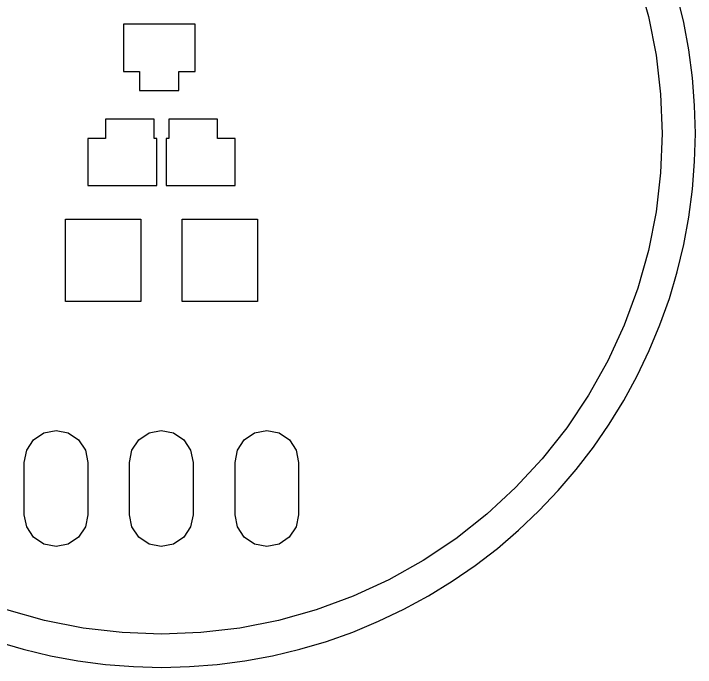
# Model space of a CAD drawing. Extents: x 0 to 28.3, y 0 to 28.3.
# Drawn here: x 10.24 to 28.26, y 0.03 to 17.31 of the extents above; entities that cross this region are included whole.
import ezdxf

# ---------------------------------------------------------------- set-up
doc = ezdxf.new("R2010")
doc.units = 0
doc.layers.add('broken', color=7, linetype='CONTINUOUS')

msp = doc.modelspace()

# ---------------------------------------------------------------- linework, layer by layer
at = {"layer": 'broken', "color": 7}
for points in [[(26.734928, 18.235206), (27.016043, 17.234907), (27.217408, 16.215221), (27.3381, 15.182835), (27.378165, 14.144184), (27.3381, 13.105539), (27.217388, 12.073022), (27.016073, 11.053588), (26.73494, 10.053199), (26.375426, 9.077697), (25.940032, 8.133772), (25.431718, 7.22725), (24.85376, 6.363421), (24.209785, 5.547337), (23.50413, 4.784239), (22.740825, 4.078408), (21.924686, 3.43442), (21.060933, 2.856539), (20.154351, 2.348212), (19.210585, 1.912908), (18.235205, 1.553441), (17.234906, 1.272326), (16.21522, 1.070961), (15.182835, 0.95027), (14.144184, 0.910204), (13.105538, 0.950269), (12.073022, 1.070981), (11.053588, 1.272296), (10.053199, 1.553429)], [(9.783132, 0.720996), (10.491663, 0.511178), (11.210153, 0.33907), (11.936709, 0.205054), (12.669157, 0.109391), (13.405662, 0.052107), (14.144184, 0.033074), (14.882884, 0.052116), (15.619349, 0.109406), (16.351848, 0.205084), (17.078361, 0.339101), (17.796983, 0.511252), (18.505168, 0.720975), (19.201287, 0.967756), (19.88367, 1.250981), (20.550087, 1.569657), (21.199207, 1.923069), (21.828569, 2.309764), (22.437017, 2.728896), (23.022784, 3.17916), (23.58435, 3.65931), (24.120331, 4.168129), (24.629071, 4.704033), (25.109128, 5.265487), (25.559479, 5.851361), (25.978508, 6.459652), (26.365253, 7.089083), (26.718582, 7.73803), (27.037411, 8.404755), (27.320552, 9.086926), (27.56737, 9.783132), (27.777189, 10.491663), (27.949297, 11.210153), (28.083312, 11.936709), (28.178975, 12.669157), (28.23626, 13.405662), (28.255293, 14.144184), (28.236251, 14.882884), (28.178961, 15.619349), (28.083283, 16.351849), (27.949266, 17.078362), (27.777114, 17.796984)], [(13.138753, 17.03036), (13.138753, 15.784178), (13.566826, 15.784178), (13.566826, 15.281237), (14.606519, 15.281237), (14.606519, 15.784178), (15.035195, 15.784178), (15.035195, 17.03036), (13.138753, 17.03036), (13.138753, 17.03036)], [(12.665397, 14.519279), (12.665397, 14.016339), (12.198682, 14.016339), (12.198682, 12.770761), (14.022069, 12.770761), (14.022069, 14.016339), (13.948407, 14.016339), (13.948407, 14.519279), (12.665395, 14.519279), (12.665397, 14.519279)], [(14.340256, 14.519279), (14.340256, 14.016339), (14.272027, 14.016339), (14.272027, 12.770761), (16.089981, 12.770761), (16.089981, 14.016339), (15.623265, 14.016339), (15.623265, 14.519279), (14.340254, 14.519279), (14.340256, 14.519279)], [(11.605063, 11.879599), (13.598952, 11.879599), (13.598952, 9.70023), (11.605063, 9.70023), (11.605063, 11.879599)], [(14.689413, 11.879599), (16.683304, 11.879599), (16.683304, 9.70023), (14.689413, 9.70023), (14.689413, 11.879599)], [(11.359653, 6.292559), (11.681582, 6.229161), (11.954811, 6.046701), (12.136978, 5.773699), (12.200333, 5.45188), (12.200333, 5.106067), (12.200333, 4.759818), (12.200333, 4.413252), (12.200333, 4.067312), (12.136934, 3.745383), (11.954475, 3.472155), (11.681474, 3.289988), (11.359654, 3.226633), (11.037726, 3.290032), (10.764497, 3.472491), (10.582331, 3.745491), (10.518978, 4.067311), (10.518978, 4.413124), (10.518978, 4.759373), (10.518978, 5.105939), (10.518978, 5.451879), (10.582375, 5.773809), (10.764834, 6.047038), (11.037836, 6.229204), (11.359654, 6.292559), (11.359654, 6.292559), (11.359654, 6.292559), (11.359654, 6.292559), (11.359654, 6.292559)], [(14.138452, 6.292559), (14.460381, 6.229161), (14.73361, 6.046701), (14.915778, 5.773699), (14.979133, 5.45188), (14.979133, 5.106067), (14.979133, 4.759818), (14.979133, 4.413252), (14.979133, 4.067312), (14.915734, 3.745383), (14.733274, 3.472155), (14.460273, 3.289988), (14.138453, 3.226633), (13.816524, 3.290032), (13.543295, 3.472491), (13.361128, 3.745491), (13.297773, 4.067311), (13.297773, 4.413124), (13.297773, 4.759373), (13.297773, 5.105939), (13.297773, 5.451879), (13.361172, 5.773809), (13.543631, 6.047038), (13.816633, 6.229204), (14.138452, 6.292559), (14.138452, 6.292559), (14.138452, 6.292559), (14.138452, 6.292559), (14.138452, 6.292559)], [(16.928712, 6.292559), (17.250641, 6.229161), (17.52387, 6.046701), (17.706037, 5.773699), (17.769391, 5.45188), (17.769391, 5.106067), (17.769391, 4.759818), (17.769391, 4.413252), (17.769391, 4.067312), (17.705993, 3.745383), (17.523534, 3.472155), (17.250532, 3.289988), (16.928713, 3.226633), (16.606784, 3.290032), (16.333556, 3.472491), (16.15139, 3.745491), (16.088035, 4.067311), (16.088035, 4.413124), (16.088035, 4.759373), (16.088035, 5.105939), (16.088035, 5.451879), (16.151434, 5.773809), (16.333893, 6.047038), (16.606893, 6.229204), (16.928712, 6.292559), (16.928712, 6.292559), (16.928712, 6.292559), (16.928712, 6.292559), (16.928712, 6.292559)]]:
    msp.add_lwpolyline(points, dxfattribs=at)

doc.saveas('drawing.dxf')
